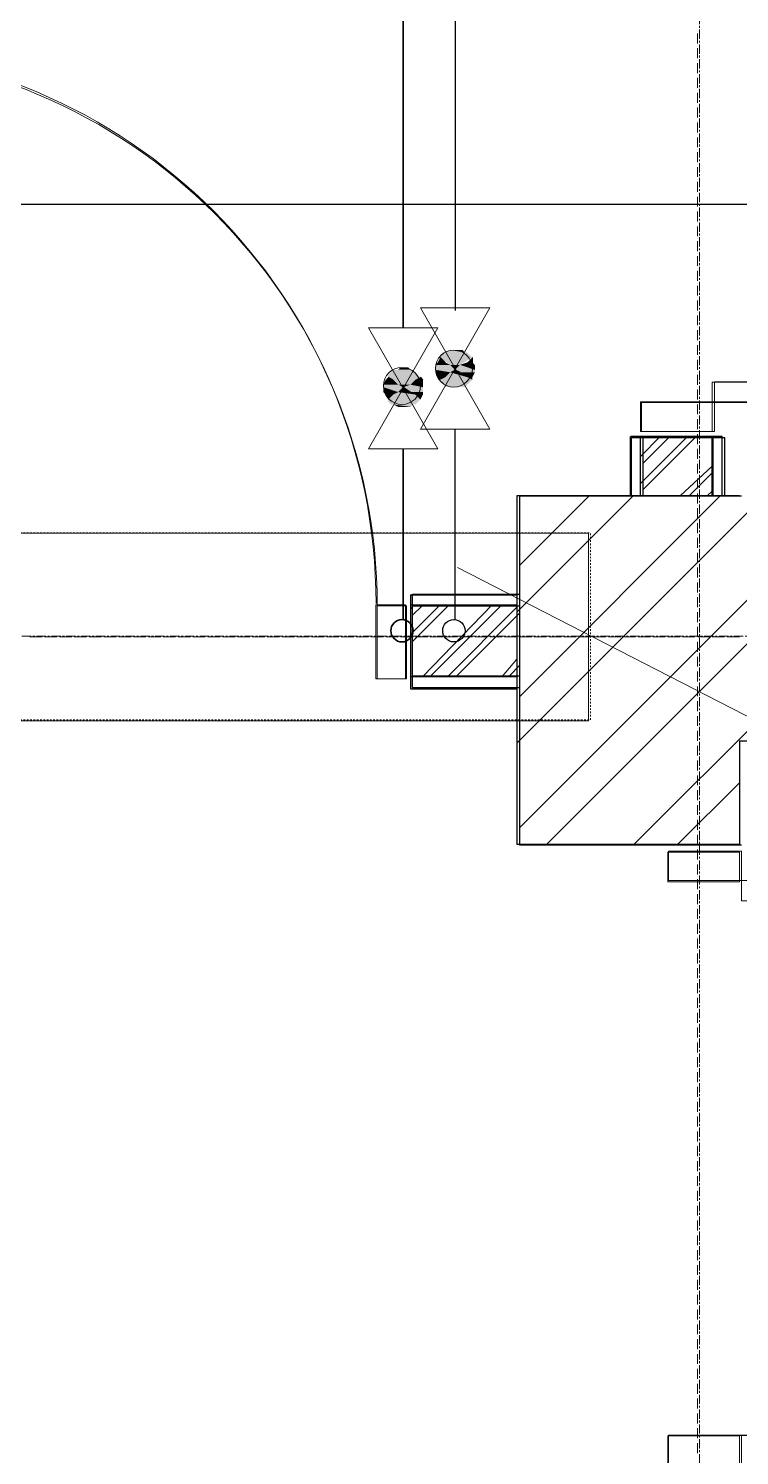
# Model space of a CAD drawing. Header units: millimetres. Extents: x -10178924 to 11692288, y -947381 to 58396.
# Drawn here: x 772310 to 773527, y -788093 to -785650 of the extents above; entities that cross this region are included whole.
import ezdxf

# ---------------------------------------------------------------- set-up
doc = ezdxf.new("R2010")
doc.units = ezdxf.units.MM
for name, pattern in [('HIDDEN', [9.525, 6.35, -3.175]), ('короткая штриховая', [282.222222, 141.111111, -141.111111]), ('осевая', [50.8, 31.75, -6.35, 6.35, -6.35])]:
    doc.linetypes.add(name, pattern=pattern)
for name, color, linetype in [('PDF _PDF _Разрезы', 7, 'Continuous'), ('PDF _Балки.1', 7, 'Continuous'), ('PDF _В1_Арматура', 7, 'Continuous'), ('PDF _ВК_В1', 5, 'Continuous'), ('PDF _ВК_Т3', 1, 'Continuous'), ('PDF _Стены внутр.1', 7, 'Continuous'), ('Стены внутр.1', 7, 'Continuous')]:
    doc.layers.add(name, color=color, linetype=linetype)
for name, color, linetype, true_color in [('PDF _АР_Двери', 7, 'Continuous', 0x545454), ('PDF _Основная ГКЛ', 7, 'Continuous', 0x545454), ('PDF _Перегородки', 7, 'Continuous', 0x0037dd), ('PDF _Размеры осевые', 7, 'Continuous', 0x5d6970), ('PDF _штриховка', 7, 'Continuous', 0x95834a)]:
    doc.layers.add(name, color=color, linetype=linetype, true_color=true_color)
for name, color, linetype, lineweight in [('PDF _Разрезы', 7, 'Continuous', 9), ('PDF _Текст', 7, 'Continuous', 5), ('АР_Двери', 250, 'Continuous', 9), ('Балки.1', 7, 'Continuous', 9), ('Двери', 7, 'Continuous', 9), ('Основная ГКЛ', 250, 'Continuous', 9), ('Перегородки', 162, 'Continuous', 9), ('Размеры осевые', 153, 'Continuous', 9), ('ШТРИХОВКА', 252, 'Continuous', 15)]:
    doc.layers.add(name, color=color, linetype=linetype, lineweight=lineweight)
pattern_1 = [(45, (-2681.59, 241515.3), (-67.35192, 67.35192), []), (45, (-2636.69, 241515.3), (-67.35192, 67.35192), [])]

# ---------------------------------------------------------------- blocks, each defined once
blk = doc.blocks.new('*U2241')
at = {"layer": 'АР_Двери'}
for points in [[(50, 0), (0, 0), (0, 125), (50, 125)], [(1414.8, 0), (1464.8, 0), (1464.8, 125), (1414.8, 125)], [(50, -464.8), (85, -464.8), (85, 0), (50, 0)], [(1414.8, -900), (1379.8, -900), (1379.8, 0), (1414.8, 0)]]:
    blk.add_lwpolyline(points, close=True, dxfattribs=at)
for centre, radius, start, end in [((50, 0), 464.8, 270, 0), ((1414.8, 0), 900, 180, 270)]:
    blk.add_arc(centre, radius, start, end, dxfattribs=at)
at = {"layer": 'Основная ГКЛ', "ltscale": 5}
for p, q in [((-10, 0), (-10, 125)), ((1474.8, 0), (1474.8, 125))]:
    blk.add_line(p, q, dxfattribs=at)
blk = doc.blocks.new('*U2231')
at = {"layer": 'АР_Двери'}
for points in [[(-999.9, 0), (-1049.9, 0), (-1049.9, 125), (-999.9, 125)], [(-50, 0), (0, 0), (0, 125), (-50, 125)], [(-50, -949.9), (-85, -949.9), (-85, 0), (-50, 0)]]:
    blk.add_lwpolyline(points, close=True, dxfattribs=at)
blk.add_arc((-50, 0), 949.9, 180, 270, dxfattribs=at)
at = {"layer": 'Основная ГКЛ', "linetype": 'HIDDEN', "ltscale": 5}
for p, q in [((-1059.9, 125), (-1059.9, 0)), ((10, 0), (10, 125))]:
    blk.add_line(p, q, dxfattribs=at)
blk = doc.blocks.new('*U2234')
at = {"layer": 'АР_Двери'}
for points in [[(-999.4, 0), (-1049.4, 0), (-1049.4, 125), (-999.4, 125)], [(-50, 0), (0, 0), (0, 125), (-50, 125)], [(-50, -949.4), (-85, -949.4), (-85, 0), (-50, 0)]]:
    blk.add_lwpolyline(points, close=True, dxfattribs=at)
blk.add_arc((-50, 0), 949.4, 180, 270, dxfattribs=at)
at = {"layer": 'Основная ГКЛ', "linetype": 'HIDDEN', "ltscale": 5}
for p, q in [((-1059.4, 125), (-1059.4, 0)), ((10, 0), (10, 125))]:
    blk.add_line(p, q, dxfattribs=at)
blk = doc.blocks.new('A$C5282721b')
at = {"layer": 'Перегородки', "lineweight": 20, "true_color": 0x000000, "transparency": 33554687}
h = blk.add_hatch(dxfattribs=at)
h.set_pattern_fill('ANSI32', color=18, scale=10)
h.set_pattern_definition(pattern_1)
h.paths.add_polyline_path([(51123.735, -5559.958), (51003.735, -5559.958), (51003.735, -5660.061), (51123.735, -5660.061)])
h.paths.add_polyline_path([(51123.735, -3640.061), (53709.391, -3640.061), (53709.391, -3520.061), (51003.735, -3520.061), (51003.735, -4074.958), (51123.735, -4074.958)])
h = blk.add_hatch(dxfattribs=at)
h.set_pattern_fill('ANSI32', color=18, scale=10)
h.set_pattern_definition(pattern_1)
h.paths.add_polyline_path([(50609.073, -5847.958), (50609.073, -5967.958), (50792.073, -5967.958), (50792.073, -5847.958)])
at = {"layer": 'ШТРИХОВКА', "ltscale": 100, "true_color": 0x000000, "transparency": 33554687}
h = blk.add_hatch(dxfattribs=at)
h.set_pattern_fill('ANSI31', color=18, scale=50)
h.set_pattern_definition([(45, (-78432.53, 22970.06), (-112.2532, 112.2532), [])])
h.paths.add_polyline_path([(51172.073, -6080.061), (51172.073, -6258.074), (50792.073, -6258.074), (50792.073, -5660.061), (53709.391, -5660.061), (53709.391, -5442.061), (54269.391, -5442.061), (54269.391, -12156.906), (47519.391, -12156.906), (47519.391, -11596.906), (50792.073, -11596.906), (50792.073, -11510.474), (51172.073, -11510.474), (51172.073, -11596.906), (53709.391, -11596.906), (53709.391, -6080.061)])
at = {"layer": 'PDF _Разрезы', "color": 18, "lineweight": 9, "true_color": 0x000000, "transparency": 33554687}
blk.add_lwpolyline([(-3851.775, -5161.054), (61037.167, -5161.054)], dxfattribs=at)
at = {"layer": 'Балки.1', "color": 18, "linetype": 'короткая штриховая', "ltscale": 0.02, "true_color": 0x000000, "transparency": 33554687}
for p, q in [((47803.888, -5723.414), (50913.848, -5723.414)), ((50913.848, -6043.414), (50913.848, -5723.414)), ((47803.888, -6043.414), (50913.848, -6043.414))]:
    blk.add_line(p, q, dxfattribs=at)
at = {"layer": 'Перегородки', "color": 18, "linetype": 'Continuous', "lineweight": 25, "true_color": 0x000000, "transparency": 33554687}
for p, q in [((50983.735, -5660.061), (50983.735, -5559.958)), ((50983.735, -5559.958), (51143.735, -5559.958)), ((51003.735, -5660.061), (51003.735, -5559.958)), ((51123.735, -5660.061), (51123.735, -5559.958)), ((51143.735, -5660.061), (51143.735, -5559.958)), ((50609.073, -5827.958), (50792.073, -5827.958)), ((50609.073, -5987.958), (50609.073, -5827.958)), ((50609.073, -5847.958), (50792.073, -5847.958)), ((50609.073, -5967.958), (50792.073, -5967.958)), ((50609.073, -5987.958), (50792.073, -5987.958))]:
    blk.add_line(p, q, dxfattribs=at)
at = {"layer": 'Размеры осевые', "color": 251, "linetype": 'осевая', "ltscale": 0.5, "transparency": 33554687}
for p, q in [((51100, -19000), (51100, 1500)), ((-9750, -5900), (57900, -5900))]:
    blk.add_line(p, q, dxfattribs=at)
at = {"layer": 'Стены внутр.1', "color": 18, "linetype": 'Continuous', "true_color": 0x000000, "transparency": 33554687}
blk.add_line((51172.073, -6258.074), (50792.073, -6258.074), dxfattribs=at)
at = {"layer": 'Стены внутр.1', "color": 18, "linetype": 'Continuous', "true_color": 0x000000, "transparency": 33554687, "flags": 128}
for points in [[(50792.073, -5660.061), (50792.073, -6258.074)], [(50792.073, -5660.061), (51172.073, -5660.061)]]:
    blk.add_lwpolyline(points, dxfattribs=at)
at = {"color": 18, "linetype": 'ByBlock', "true_color": 0x000000, "transparency": 33554687, "xscale": -1.000000000000001, "rotation": 90}
blk.add_blockref('*U2241', (51125.929, -4085.176), dxfattribs=at)
at = {"layer": 'Двери', "color": 18, "linetype": 'Continuous', "ltscale": 2, "true_color": 0x000000, "transparency": 33554687}
for name, p, rotation in [('*U2234', (49549.073, -5847.958), 180.0000000014479), ('*U2231', (51172.073, -6268.074), 90)]:
    blk.add_blockref(name, p, dxfattribs=dict(at, rotation=rotation))

msp = doc.modelspace()

# ---------------------------------------------------------------- linework, layer by layer
at = {"layer": 'PDF _PDF _Разрезы', "lineweight": 9}
msp.add_lwpolyline([(718506.2, -785950.9), (783388.3, -785950.9)], dxfattribs=at)
at = {"layer": 'PDF _АР_Двери', "lineweight": 9}
msp.add_lwpolyline([(774378.1, -786287.5, 0.414212), (773478.5, -785387.9, 0.414212), (773942.1, -784924.3)], format="xyb", dxfattribs=at)
for points in [[(774382.4, -786289.6), (774382.4, -786255.7), (773480.7, -786255.7), (773480.7, -786289.6)], [(773480.6, -786289.6), (773480.6, -786340.4), (773357.9, -786340.4), (773357.9, -786289.6)], [(772904.9, -786636.7), (772955.7, -786636.7), (772955.7, -786763.7), (772904.9, -786763.7)], [(773527.2, -787110.9), (773527.2, -787060.1), (773404.5, -787060.1), (773404.5, -787110.9)], [(773527.2, -788059.1), (773527.2, -788109.9), (773404.5, -788109.9), (773404.5, -788059.1)]]:
    msp.add_lwpolyline(points, close=True, dxfattribs=at)
for centre, start, end in [((771954.6, -786634.6), 0, 90), ((773525.1, -787108.8), 270, 360)]:
    msp.add_arc(centre, 950.4, start, end, dxfattribs=at)
at = {"layer": 'PDF _Балки.1', "lineweight": 9}
for points in [[(773269, -786835.7), (773269, -786514), (770161.8, -786514), (770161.8, -786835.7)], [(770161.7, -786835.7), (773268.9, -786835.7)]]:
    msp.add_lwpolyline(points, dxfattribs=at)
at = {"layer": 'PDF _В1_Арматура', "lineweight": 0}
for points in [[(772981.1, -786336.1), (773099.6, -786128.7), (772981.1, -786128.7)], [(772981.1, -786336.1), (773099.6, -786336.1), (772981.1, -786128.7)], [(772892.2, -786370), (773010.7, -786162.6), (772892.2, -786162.6)], [(772892.2, -786370), (773010.7, -786370), (772892.2, -786162.6)], [(773023.4, -786221.8), (773015, -786213.4), (773023.4, -786221.8)], [(773070, -786221.8), (773070, -786213.4), (773070, -786221.8)], [(772934.5, -786251.5), (772926.1, -786247.3), (772934.5, -786251.5)], [(772985.3, -786251.5), (772981.1, -786247.3), (772985.3, -786251.5)], [(773048.8, -786238.8), (773040.4, -786234.5), (773048.8, -786238.8)], [(772964.2, -786272.7), (772951.5, -786264.2), (772964.2, -786272.7)]]:
    msp.add_lwpolyline(points, dxfattribs=at)
for centre in [(773038.3, -786232.4), (772949.4, -786262.1)]:
    msp.add_circle(centre, 31.7, dxfattribs=at)
at = {"layer": 'PDF _В1_Арматура', "transparency": 33554559}
for points in [[(773019.2, -786204.9), (773065.8, -786209.1), (773015, -786209.1)], [(773023.4, -786204.9), (773061.5, -786204.9), (773019.2, -786204.9)], [(773061.5, -786204.9), (773019.2, -786204.9), (773065.8, -786209.1)], [(773031.9, -786200.7), (773057.3, -786204.9), (773023.4, -786204.9)], [(773057.3, -786204.9), (773023.4, -786204.9), (773061.5, -786204.9)], [(773036.1, -786200.7), (773053.1, -786200.7), (773031.9, -786200.7)], [(773053.1, -786200.7), (773031.9, -786200.7), (773057.3, -786204.9)], [(773040.4, -786200.7), (773044.6, -786200.7), (773036.1, -786200.7)], [(773044.6, -786200.7), (773036.1, -786200.7), (773053.1, -786200.7)], [(772947.2, -786230.3), (772964.2, -786234.5), (772943, -786234.5)], [(772951.5, -786230.3), (772959.9, -786230.3), (772947.2, -786230.3)], [(772959.9, -786230.3), (772947.2, -786230.3), (772964.2, -786234.5)], [(773010.7, -786221.8), (773031.9, -786226.1), (773006.5, -786226.1)], [(773031.9, -786226.1), (773006.5, -786226.1), (773040.4, -786234.6)], [(773006.5, -786226.1), (773040.4, -786234.6), (773006.5, -786234.6)], [(773015, -786213.4), (773023.4, -786221.8), (773010.7, -786221.8)], [(773023.4, -786221.8), (773010.7, -786221.8), (773031.9, -786226.1)], [(773065.8, -786209.1), (773015, -786209.1), (773070, -786213.4)], [(773015, -786209.1), (773070, -786213.4), (773015, -786213.4)], [(773070, -786213.4), (773015, -786213.4), (773048.8, -786226.1)], [(773015, -786213.4), (773048.8, -786226.1), (773031.9, -786226.1)], [(773040.4, -786234.6), (773040.4, -786234.6), (773031.9, -786226.1)], [(773040.4, -786234.6), (773031.9, -786226.1), (773048.8, -786226.1)], [(773048.8, -786226.1), (773074.2, -786234.6), (773040.4, -786234.6)], [(773061.5, -786221.8), (773074.2, -786226.1), (773048.8, -786226.1)], [(773074.2, -786226.1), (773048.8, -786226.1), (773074.2, -786234.6)], [(773070, -786213.4), (773070, -786221.8), (773061.5, -786221.8)], [(773070, -786221.8), (773061.5, -786221.8), (773074.2, -786226.1)], [(772921.8, -786251.5), (772943, -786260), (772917.6, -786260)], [(772926.1, -786247.3), (772934.5, -786251.5), (772921.8, -786251.5)], [(772934.5, -786251.5), (772921.8, -786251.5), (772943, -786260)], [(772930.3, -786238.8), (772976.9, -786243), (772926.1, -786243)], [(772976.9, -786243), (772926.1, -786243), (772981.1, -786247.3)], [(772926.1, -786243), (772981.1, -786247.3), (772926.1, -786247.3)], [(772981.1, -786247.3), (772926.1, -786247.3), (772964.2, -786260)], [(772926.1, -786247.3), (772964.2, -786260), (772943, -786260)], [(772934.5, -786234.6), (772972.6, -786238.8), (772930.3, -786238.8)], [(772972.6, -786238.8), (772930.3, -786238.8), (772976.9, -786243)], [(772943, -786234.6), (772968.4, -786234.6), (772934.5, -786234.6)], [(772968.4, -786234.6), (772934.5, -786234.6), (772972.6, -786238.8)], [(772964.2, -786234.6), (772943, -786234.6), (772968.4, -786234.6)], [(772972.6, -786251.5), (772985.3, -786260), (772964.2, -786260)], [(772981.1, -786247.3), (772985.3, -786251.5), (772972.6, -786251.5)], [(772985.3, -786251.5), (772972.6, -786251.5), (772985.3, -786260)], [(773040.4, -786234.6), (773006.5, -786234.6), (773031.9, -786238.8)], [(773006.5, -786234.6), (773031.9, -786238.8), (773006.5, -786238.8)], [(773031.9, -786238.8), (773006.5, -786238.8), (773023.4, -786247.2)], [(773006.5, -786238.8), (773023.4, -786247.2), (773010.7, -786247.2)], [(773023.4, -786247.2), (773010.7, -786247.2), (773015, -786251.5)], [(773023.4, -786247.3), (773070, -786251.5), (773015, -786251.5)], [(773070, -786251.5), (773015, -786251.5), (773065.8, -786255.7)], [(773015, -786251.5), (773065.8, -786255.7), (773015, -786255.7)], [(773065.8, -786255.7), (773015, -786255.7), (773061.5, -786260)], [(773015, -786255.7), (773061.5, -786260), (773019.2, -786260)], [(773031.9, -786238.8), (773061.5, -786247.2), (773023.4, -786247.2)], [(773061.5, -786247.3), (773023.4, -786247.3), (773070, -786251.5)], [(773040.4, -786234.5), (773048.8, -786238.8), (773031.9, -786238.8)], [(773048.8, -786238.8), (773031.9, -786238.8), (773061.5, -786247.2)], [(773074.2, -786234.6), (773040.4, -786234.6), (773074.2, -786238.8)], [(773040.4, -786234.6), (773074.2, -786238.8), (773048.8, -786238.8)], [(773074.2, -786238.8), (773048.8, -786238.8), (773070, -786247.2)], [(773048.8, -786238.8), (773070, -786247.2), (773061.5, -786247.2)], [(773061.5, -786247.3), (773070, -786247.3), (773070, -786251.5)], [(772943, -786260), (772917.6, -786260), (772951.5, -786264.2)], [(772917.6, -786260), (772951.5, -786264.2), (772917.6, -786264.2)], [(772951.5, -786264.2), (772917.6, -786264.2), (772943, -786272.7)], [(772917.6, -786264.2), (772943, -786272.7), (772917.6, -786272.7)], [(772943, -786272.7), (772917.6, -786272.7), (772934.5, -786276.9)], [(772917.6, -786272.7), (772934.5, -786276.9), (772921.8, -786276.9)], [(772934.5, -786276.9), (772921.8, -786276.9), (772926.1, -786285.3)], [(772934.5, -786276.9), (772981.1, -786285.3), (772926.1, -786285.3)], [(772943, -786272.7), (772972.6, -786276.9), (772934.5, -786276.9)], [(772972.6, -786276.9), (772934.5, -786276.9), (772981.1, -786285.3)], [(772951.5, -786264.2), (772951.5, -786264.2), (772943, -786260)], [(772951.5, -786264.2), (772943, -786260), (772964.2, -786260)], [(772951.5, -786264.2), (772964.2, -786272.7), (772943, -786272.7)], [(772964.2, -786272.7), (772943, -786272.7), (772972.6, -786276.9)], [(772964.2, -786260), (772985.3, -786264.2), (772951.5, -786264.2)], [(772985.3, -786264.2), (772951.5, -786264.2), (772985.3, -786272.7)], [(772951.5, -786264.2), (772985.3, -786272.7), (772964.2, -786272.7)], [(772985.3, -786260), (772964.2, -786260), (772985.3, -786264.2)], [(772985.3, -786272.7), (772964.2, -786272.7), (772985.3, -786276.9)], [(772964.2, -786272.7), (772985.3, -786276.9), (772972.6, -786276.9)], [(772972.6, -786276.9), (772985.3, -786276.9), (772981.1, -786285.3)], [(773061.5, -786260), (773019.2, -786260), (773057.3, -786264.2)], [(773019.2, -786260), (773057.3, -786264.2), (773023.4, -786264.2)], [(773057.3, -786264.2), (773023.4, -786264.2), (773053.1, -786264.2)], [(773023.4, -786264.2), (773053.1, -786264.2), (773031.9, -786264.2)], [(773053.1, -786264.2), (773031.9, -786264.2), (773044.6, -786264.2)], [(773031.9, -786264.2), (773044.6, -786264.2), (773036.1, -786264.2)], [(773044.6, -786264.2), (773036.1, -786264.2), (773040.4, -786264.2)], [(772981.1, -786285.3), (772926.1, -786285.3), (772976.9, -786289.6)], [(772926.1, -786285.3), (772976.9, -786289.6), (772926.1, -786289.6)], [(772976.9, -786289.6), (772926.1, -786289.6), (772972.6, -786293.8)], [(772926.1, -786289.6), (772972.6, -786293.8), (772930.3, -786293.8)], [(772972.6, -786293.8), (772930.3, -786293.8), (772968.4, -786293.8)], [(772930.3, -786293.8), (772968.4, -786293.8), (772934.5, -786293.8)], [(772968.4, -786293.8), (772934.5, -786293.8), (772964.2, -786298)], [(772934.5, -786293.8), (772964.2, -786298), (772943, -786298)], [(772964.2, -786298), (772943, -786298), (772959.9, -786298)], [(772943, -786298), (772959.9, -786298), (772947.2, -786298)], [(772959.9, -786298), (772947.2, -786298), (772951.5, -786298)]]:
    msp.add_solid(points, dxfattribs=at)
at = {"layer": 'PDF _ВК_В1', "lineweight": 30}
for points in [[(773040.4, -785311.7), (773040.4, -786132.9)], [(773040.4, -786662.1), (773040.4, -786336.2)]]:
    msp.add_lwpolyline(points, dxfattribs=at)
msp.add_circle((773038.3, -786681.2), 19.1, dxfattribs=at)
at = {"layer": 'PDF _ВК_Т3', "lineweight": 35}
for points in [[(772951.5, -786162.6), (772951.5, -785222.8)], [(772951.5, -786662.1), (772951.5, -786370)]]:
    msp.add_lwpolyline(points, dxfattribs=at)
msp.add_circle((772949.4, -786681.2), 19.1, dxfattribs=at)
at = {"layer": 'PDF _Основная ГКЛ', "lineweight": 9}
for points in [[(773480.6, -786348.9), (773357.9, -786348.9)], [(772964.2, -786763.7), (772964.2, -786636.7)], [(773527.2, -787047.4), (773404.5, -787047.4)]]:
    msp.add_lwpolyline(points, dxfattribs=at)
at = {"layer": 'PDF _Перегородки', "color": 5, "lineweight": 25}
for points in [[(773340.9, -786450.5), (773340.9, -786348.9)], [(773497.6, -786450.5), (773497.6, -786348.9), (773341, -786348.9)], [(773357.9, -786450.5), (773357.9, -786348.9)], [(773480.6, -786450.5), (773480.6, -786348.9)], [(772964.2, -786619.8), (773146.2, -786619.8)], [(772964.2, -786619.8), (772964.2, -786780.7), (773146.2, -786780.7)], [(772964.2, -786636.7), (773146.2, -786636.7)], [(772964.2, -786759.5), (773146.2, -786759.5)]]:
    msp.add_lwpolyline(points, dxfattribs=at)
at = {"layer": 'PDF _Перегородки', "color": 5, "lineweight": 20}
for points in [[(773357.9, -786382.7), (773391.7, -786348.9)], [(773357.9, -786429.3), (773438.3, -786348.9)], [(773425.6, -786450.5), (773480.6, -786399.7)], [(773472.2, -786450.5), (773480.6, -786442)], [(772964.2, -786645.2), (772968.4, -786636.7)], [(772964.2, -786687.5), (773015, -786636.7)], [(772985.3, -786759.5), (773103.9, -786636.7)], [(773027.7, -786759.5), (773146.2, -786641)], [(773120.8, -786759.5), (773146.2, -786729.9)]]:
    msp.add_lwpolyline(points, dxfattribs=at)
at = {"layer": 'PDF _Размеры осевые', "lineweight": 9}
for points in [[(773455.2, -785654.6), (773455.2, -785654.6)], [(773455.2, -785675.7), (773455.2, -785658.8)], [(773455.2, -785680), (773455.2, -785680)], [(773455.2, -785701.1), (773455.2, -785684.2)], [(773455.2, -785705.4), (773455.2, -785705.4)], [(773455.2, -785726.5), (773455.2, -785709.6)], [(773455.2, -785730.8), (773455.2, -785730.8)], [(773455.2, -785751.9), (773455.2, -785735)], [(773455.2, -785756.2), (773455.2, -785756.2)], [(773455.2, -785777.3), (773455.2, -785760.4)], [(773455.2, -785781.6), (773455.2, -785781.6)], [(773455.2, -785802.7), (773455.2, -785785.8)], [(773455.2, -785807), (773455.2, -785807)], [(773455.2, -785828.1), (773455.2, -785811.2)], [(773455.2, -785832.4), (773455.2, -785832.4)], [(773455.2, -785853.5), (773455.2, -785836.6)], [(773455.2, -785857.8), (773455.2, -785857.8)], [(773455.2, -785878.9), (773455.2, -785862)], [(773455.2, -785883.2), (773455.2, -785883.2)], [(773455.2, -785904.3), (773455.2, -785887.4)], [(773455.2, -785908.6), (773455.2, -785908.6)], [(773455.2, -785929.7), (773455.2, -785912.8)], [(773455.2, -785934), (773455.2, -785934)], [(773455.2, -785955.1), (773455.2, -785938.2)], [(773455.2, -785959.4), (773455.2, -785959.4)], [(773455.2, -785980.5), (773455.2, -785963.6)], [(773455.2, -785984.8), (773455.2, -785984.8)], [(773455.2, -786005.9), (773455.2, -785989)], [(773455.2, -786010.2), (773455.2, -786010.2)], [(773455.2, -786031.3), (773455.2, -786014.4)], [(773455.2, -786035.6), (773455.2, -786035.6)], [(773455.2, -786056.7), (773455.2, -786039.8)], [(773455.2, -786061), (773455.2, -786061)], [(773455.2, -786082.1), (773455.2, -786065.2)], [(773455.2, -786086.4), (773455.2, -786086.4)], [(773455.2, -786107.5), (773455.2, -786090.6)], [(773455.2, -786111.8), (773455.2, -786111.8)], [(773455.2, -786132.9), (773455.2, -786116)], [(773455.2, -786137.2), (773455.2, -786137.2)], [(773455.2, -786158.3), (773455.2, -786141.4)], [(773455.2, -786162.6), (773455.2, -786162.6)], [(773455.2, -786183.7), (773455.2, -786166.8)], [(773455.2, -786188), (773455.2, -786188)], [(773455.2, -786209.1), (773455.2, -786192.2)], [(773455.2, -786213.4), (773455.2, -786213.4)], [(773455.2, -786234.6), (773455.2, -786217.6)], [(773455.2, -786238.8), (773455.2, -786238.8)], [(773455.2, -786260), (773455.2, -786243)], [(773455.2, -786264.2), (773455.2, -786264.2)], [(773455.2, -786285.3), (773455.2, -786268.4)], [(773455.2, -786289.6), (773455.2, -786289.6)], [(773455.2, -786310.7), (773455.2, -786293.8)], [(773455.2, -786315), (773455.2, -786315)], [(773455.2, -786336.1), (773455.2, -786319.2)], [(773455.2, -786340.4), (773455.2, -786340.4)], [(773455.2, -786361.6), (773455.2, -786344.6)], [(773455.2, -786365.8), (773455.2, -786365.8)], [(773455.2, -786387), (773455.2, -786370)], [(773455.2, -786391.2), (773455.2, -786391.2)], [(773455.2, -786412.3), (773455.2, -786395.4)], [(773455.2, -786416.6), (773455.2, -786416.6)], [(773455.2, -786437.8), (773455.2, -786420.8)], [(773455.2, -786442), (773455.2, -786442)], [(773455.2, -786463.2), (773455.2, -786446.2)], [(773455.2, -786467.4), (773455.2, -786467.4)], [(773455.2, -786488.6), (773455.2, -786471.6)], [(773455.2, -786492.8), (773455.2, -786492.8)], [(773455.2, -786514), (773455.2, -786497)], [(773455.2, -786518.2), (773455.2, -786518.2)], [(773455.2, -786539.3), (773455.2, -786522.4)], [(773455.2, -786543.6), (773455.2, -786543.6)], [(773455.2, -786564.8), (773455.2, -786547.8)], [(773455.2, -786569), (773455.2, -786569)], [(773455.2, -786590.2), (773455.2, -786573.2)], [(773455.2, -786594.4), (773455.2, -786594.4)], [(773455.2, -786615.6), (773455.2, -786598.6)], [(773455.2, -786619.8), (773455.2, -786619.8)], [(773455.2, -786641), (773455.2, -786624)], [(773455.2, -786645.2), (773455.2, -786645.2)], [(773455.2, -786666.4), (773455.2, -786649.4)], [(773455.2, -786670.6), (773455.2, -786670.6)], [(772312.2, -786691.8), (772316.5, -786691.8), (772333.4, -786691.8)], [(772337.6, -786691.8), (772341.9, -786691.8), (772358.8, -786691.8)], [(772363, -786691.8), (772367.3, -786691.8), (772384.2, -786691.8)], [(772388.4, -786691.8), (772392.7, -786691.8), (772409.6, -786691.8)], [(772413.8, -786691.8), (772418.1, -786691.8), (772435, -786691.8)], [(772439.2, -786691.8), (772443.5, -786691.8), (772460.4, -786691.8)], [(772464.6, -786691.8), (772468.9, -786691.8), (772485.8, -786691.8)], [(772490, -786691.8), (772494.3, -786691.8), (772511.2, -786691.8)], [(772515.4, -786691.8), (772519.7, -786691.8), (772536.6, -786691.8)], [(772540.8, -786691.8), (772545.1, -786691.8), (772562, -786691.8)], [(772566.2, -786691.8), (772570.5, -786691.8), (772587.4, -786691.8)], [(772591.6, -786691.8), (772595.9, -786691.8), (772612.8, -786691.8)], [(772617, -786691.8), (772621.3, -786691.8), (772638.2, -786691.8)], [(772642.4, -786691.8), (772646.7, -786691.8), (772663.6, -786691.8)], [(772667.8, -786691.8), (772672.1, -786691.8), (772689, -786691.8)], [(772693.2, -786691.8), (772697.5, -786691.8), (772714.4, -786691.8)], [(772718.6, -786691.8), (772722.9, -786691.8), (772739.8, -786691.8)], [(772744, -786691.8), (772748.3, -786691.8), (772765.2, -786691.8)], [(772769.4, -786691.8), (772773.7, -786691.8), (772790.6, -786691.8)], [(772794.8, -786691.8), (772799.1, -786691.8), (772816, -786691.8)], [(772820.2, -786691.8), (772824.5, -786691.8), (772841.4, -786691.8)], [(772845.6, -786691.8), (772849.9, -786691.8), (772866.8, -786691.8)], [(772871, -786691.8), (772875.3, -786691.8), (772892.2, -786691.8)], [(772896.4, -786691.8), (772900.7, -786691.8), (772917.6, -786691.8)], [(772921.8, -786691.8), (772926.1, -786691.8), (772943, -786691.8)], [(772947.2, -786691.8), (772951.5, -786691.8), (772968.4, -786691.8)], [(772972.6, -786691.8), (772976.9, -786691.8), (772993.8, -786691.8)], [(772998, -786691.8), (773002.3, -786691.8), (773019.2, -786691.8)], [(773023.4, -786691.8), (773027.7, -786691.8), (773044.6, -786691.8)], [(773048.8, -786691.8), (773053.1, -786691.8), (773070, -786691.8)], [(773074.2, -786691.8), (773078.5, -786691.8), (773095.4, -786691.8)], [(773099.6, -786691.8), (773103.9, -786691.8), (773120.8, -786691.8)], [(773125, -786691.8), (773129.3, -786691.8), (773146.2, -786691.8)], [(773150.4, -786691.8), (773154.7, -786691.8), (773171.6, -786691.8)], [(773175.8, -786691.8), (773180.1, -786691.8), (773197, -786691.8)], [(773201.2, -786691.8), (773205.5, -786691.8), (773222.4, -786691.8)], [(773226.6, -786691.8), (773230.9, -786691.8), (773247.8, -786691.8)], [(773252, -786691.8), (773256.3, -786691.8), (773273.2, -786691.8)], [(773277.4, -786691.8), (773281.7, -786691.8), (773298.6, -786691.8)], [(773302.8, -786691.8), (773307.1, -786691.8), (773324, -786691.8)], [(773328.2, -786691.8), (773332.5, -786691.8), (773349.4, -786691.8)], [(773353.6, -786691.8), (773357.9, -786691.8), (773374.8, -786691.8)], [(773379, -786691.8), (773383.3, -786691.8), (773400.2, -786691.8)], [(773404.4, -786691.8), (773408.7, -786691.8), (773425.6, -786691.8)], [(773429.8, -786691.8), (773434.1, -786691.8), (773451, -786691.8)], [(773455.2, -786674.8), (773455.2, -786691.8), (773459.5, -786691.8), (773476.4, -786691.8)], [(773455.2, -786696), (773455.2, -786696)], [(773480.6, -786691.8), (773484.9, -786691.8), (773501.8, -786691.8)], [(773506, -786691.8), (773510.3, -786691.8), (773527.2, -786691.8)], [(773455.2, -786717.2), (773455.2, -786700.2)], [(773455.2, -786721.4), (773455.2, -786721.4)], [(773455.2, -786742.6), (773455.2, -786725.6)], [(773455.2, -786746.8), (773455.2, -786746.8)], [(773455.2, -786768), (773455.2, -786751)], [(773455.2, -786772.2), (773455.2, -786772.2)], [(773455.2, -786793.4), (773455.2, -786776.4)], [(773455.2, -786797.6), (773455.2, -786797.6)], [(773455.2, -786818.8), (773455.2, -786801.8)], [(773455.2, -786823), (773455.2, -786823)], [(773455.2, -786844.2), (773455.2, -786827.2)], [(773455.2, -786848.4), (773455.2, -786848.4)], [(773455.2, -786869.6), (773455.2, -786852.6)], [(773455.2, -786873.8), (773455.2, -786873.8)], [(773455.2, -786895), (773455.2, -786878)], [(773455.2, -786899.2), (773455.2, -786899.2)], [(773455.2, -786920.4), (773455.2, -786903.4)], [(773455.2, -786924.6), (773455.2, -786924.6)], [(773455.2, -786945.8), (773455.2, -786928.8)], [(773455.2, -786950), (773455.2, -786950)], [(773455.2, -786971.2), (773455.2, -786954.2)], [(773455.2, -786975.4), (773455.2, -786975.4)], [(773455.2, -786996.6), (773455.2, -786979.6)], [(773455.2, -787000.8), (773455.2, -787000.8)], [(773455.2, -787022), (773455.2, -787005)], [(773455.2, -787026.2), (773455.2, -787026.2)], [(773455.2, -787047.4), (773455.2, -787030.4)], [(773455.2, -787051.6), (773455.2, -787051.6)], [(773455.2, -787072.8), (773455.2, -787055.8)], [(773455.2, -787077), (773455.2, -787077)], [(773455.2, -787098.2), (773455.2, -787081.2)], [(773455.2, -787102.4), (773455.2, -787102.4)], [(773455.2, -787123.6), (773455.2, -787106.6)], [(773455.2, -787127.8), (773455.2, -787127.8)], [(773455.2, -787149), (773455.2, -787132)], [(773455.2, -787153.2), (773455.2, -787153.2)], [(773455.2, -787174.4), (773455.2, -787157.4)], [(773455.2, -787178.6), (773455.2, -787178.6)], [(773455.2, -787199.8), (773455.2, -787182.8)], [(773455.2, -787204), (773455.2, -787204)], [(773455.2, -787225.2), (773455.2, -787208.2)], [(773455.2, -787229.4), (773455.2, -787229.4)], [(773455.2, -787250.6), (773455.2, -787233.6)], [(773455.2, -787254.8), (773455.2, -787254.8)], [(773455.2, -787276), (773455.2, -787259)], [(773455.2, -787280.2), (773455.2, -787280.2)], [(773455.2, -787301.4), (773455.2, -787284.4)], [(773455.2, -787305.6), (773455.2, -787305.6)], [(773455.2, -787326.8), (773455.2, -787309.8)], [(773455.2, -787331), (773455.2, -787331)], [(773455.2, -787352.2), (773455.2, -787335.2)], [(773455.2, -787356.4), (773455.2, -787356.4)], [(773455.2, -787377.6), (773455.2, -787360.6)], [(773455.2, -787381.8), (773455.2, -787381.8)], [(773455.2, -787403), (773455.2, -787386)], [(773455.2, -787407.2), (773455.2, -787407.2)], [(773455.2, -787428.4), (773455.2, -787411.4)], [(773455.2, -787432.6), (773455.2, -787432.6)], [(773455.2, -787453.8), (773455.2, -787436.8)], [(773455.2, -787458), (773455.2, -787458)], [(773455.2, -787479.2), (773455.2, -787462.2)], [(773455.2, -787483.4), (773455.2, -787483.4)], [(773455.2, -787504.6), (773455.2, -787487.6)], [(773455.2, -787508.8), (773455.2, -787508.8)], [(773455.2, -787530), (773455.2, -787513)], [(773455.2, -787534.2), (773455.2, -787534.2)], [(773455.2, -787555.4), (773455.2, -787538.4)], [(773455.2, -787559.6), (773455.2, -787559.6)], [(773455.2, -787580.8), (773455.2, -787563.8)], [(773455.2, -787585), (773455.2, -787585)], [(773455.2, -787606.2), (773455.2, -787589.2)], [(773455.2, -787610.4), (773455.2, -787610.4)], [(773455.2, -787631.6), (773455.2, -787614.6)], [(773455.2, -787635.8), (773455.2, -787635.8)], [(773455.2, -787657), (773455.2, -787640)], [(773455.2, -787661.2), (773455.2, -787661.2)], [(773455.2, -787682.4), (773455.2, -787665.4)], [(773455.2, -787686.6), (773455.2, -787686.6)], [(773455.2, -787707.8), (773455.2, -787690.8)], [(773455.2, -787712), (773455.2, -787712)], [(773455.2, -787733.2), (773455.2, -787716.2)], [(773455.2, -787737.4), (773455.2, -787737.4)], [(773455.2, -787758.6), (773455.2, -787741.6)], [(773455.2, -787762.8), (773455.2, -787762.8)], [(773455.2, -787784), (773455.2, -787767)], [(773455.2, -787788.2), (773455.2, -787788.2)], [(773455.2, -787809.4), (773455.2, -787792.4)], [(773455.2, -787813.6), (773455.2, -787813.6)], [(773455.2, -787834.8), (773455.2, -787817.8)], [(773455.2, -787839), (773455.2, -787839)], [(773455.2, -787860.2), (773455.2, -787843.2)], [(773455.2, -787864.4), (773455.2, -787864.4)], [(773455.2, -787885.6), (773455.2, -787868.6)], [(773455.2, -787889.8), (773455.2, -787889.8)], [(773455.2, -787911), (773455.2, -787894)], [(773455.2, -787915.2), (773455.2, -787915.2)], [(773455.2, -787936.4), (773455.2, -787919.4)], [(773455.2, -787940.6), (773455.2, -787940.6)], [(773455.2, -787961.8), (773455.2, -787944.8)], [(773455.2, -787966), (773455.2, -787966)], [(773455.2, -787987.2), (773455.2, -787970.2)], [(773455.2, -787991.4), (773455.2, -787991.4)], [(773455.2, -788012.6), (773455.2, -787995.6)], [(773455.2, -788016.8), (773455.2, -788016.8)], [(773455.2, -788038), (773455.2, -788021)], [(773455.2, -788042.2), (773455.2, -788042.2)], [(773455.2, -788063.4), (773455.2, -788046.4)], [(773455.2, -788067.6), (773455.2, -788067.6)], [(773455.2, -788088.8), (773455.2, -788071.8)]]:
    msp.add_lwpolyline(points, dxfattribs=at)
at = {"layer": 'PDF _Стены внутр.1', "lineweight": 25}
for points in [[(773527.2, -786450.5), (773146.2, -786450.5), (773146.2, -787047.3)], [(773527.2, -786869.6), (773527.2, -787047.4), (773146.2, -787047.4)], [(773527.2, -786869.6), (776062.9, -786869.6)]]:
    msp.add_lwpolyline(points, dxfattribs=at)
at = {"layer": 'PDF _Текст'}
msp.add_lwpolyline([(773044.6, -786573.2), (779428.3, -789849.7), (779529.9, -789849.7), (782366.1, -789849.7)], dxfattribs=at)
at = {"layer": 'PDF _штриховка', "color": 251, "lineweight": 5, "true_color": 0x636466}
for points in [[(773146.2, -786649.4), (773345.2, -786450.5)], [(773146.2, -786873.8), (773569.5, -786450.5)], [(773197, -787047.4), (773793.9, -786450.5)], [(773421.4, -787047.4), (773527.2, -786941.5)]]:
    msp.add_lwpolyline(points, dxfattribs=at)

# ---------------------------------------------------------------- block references
msp.add_blockref('A$C5282721b', (722358.6, -780790.4))

doc.saveas('drawing.dxf')
